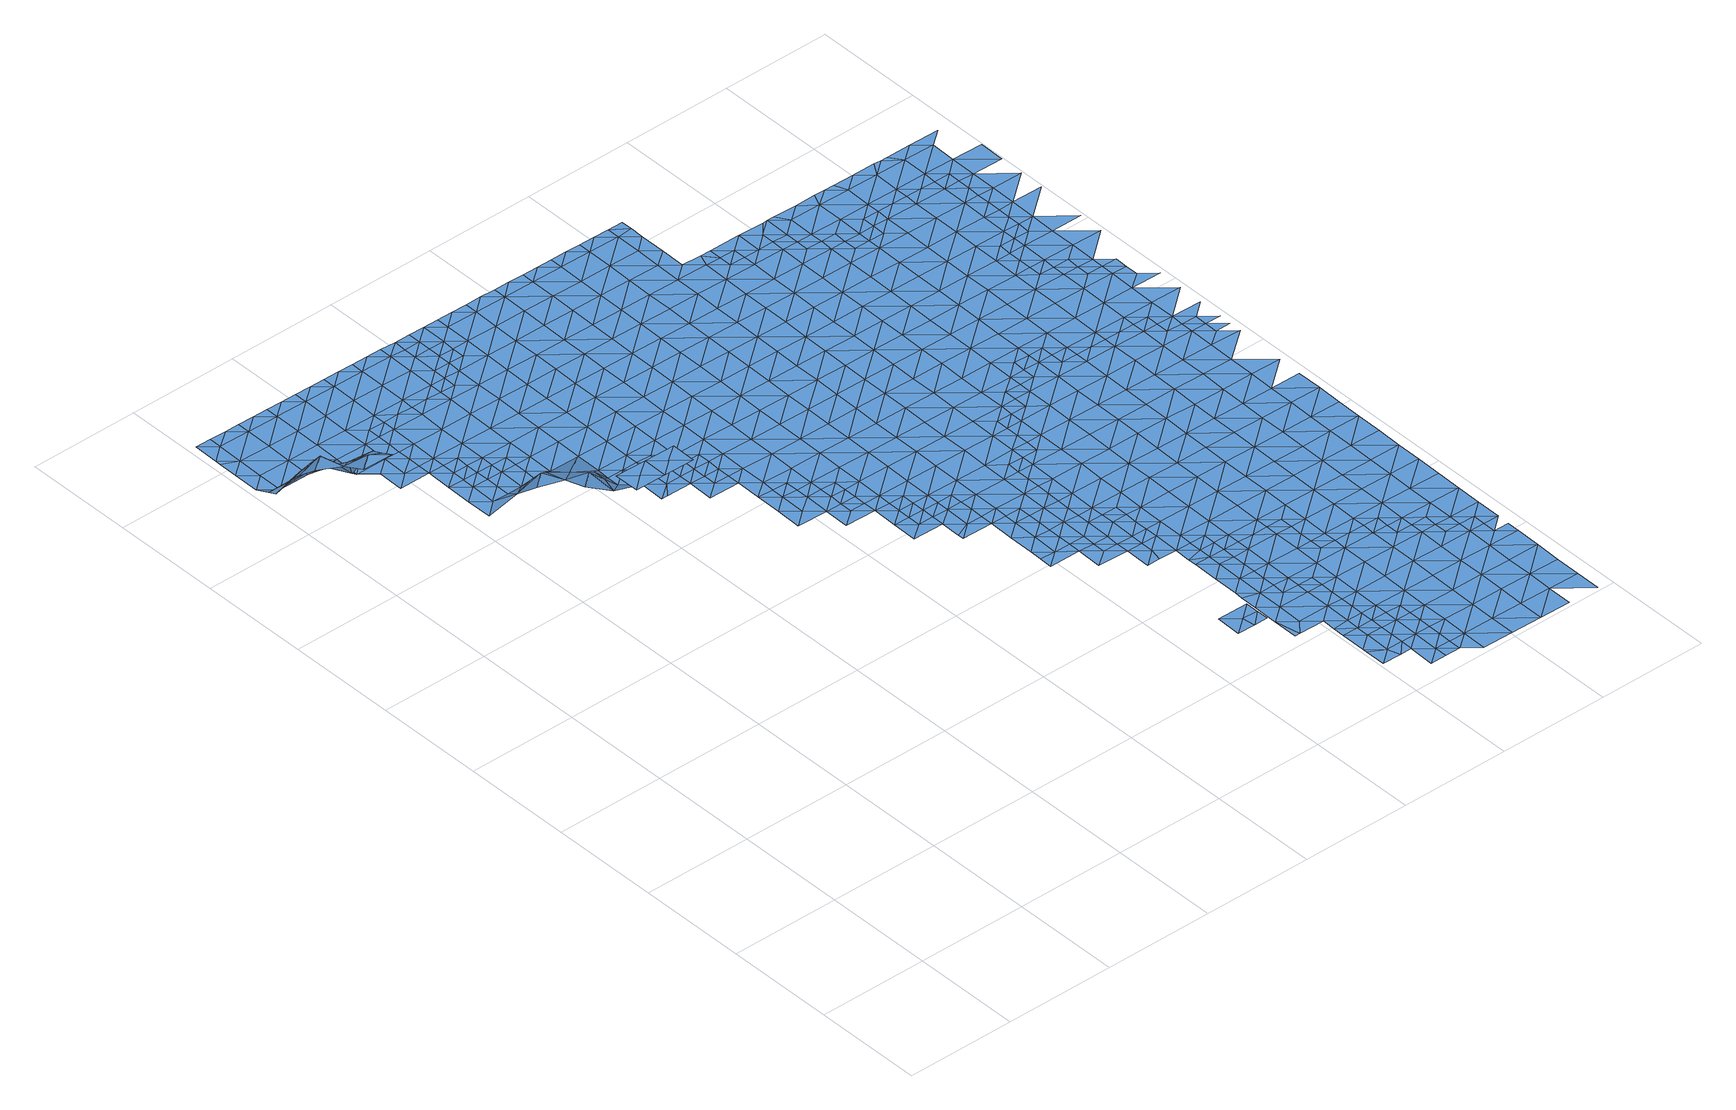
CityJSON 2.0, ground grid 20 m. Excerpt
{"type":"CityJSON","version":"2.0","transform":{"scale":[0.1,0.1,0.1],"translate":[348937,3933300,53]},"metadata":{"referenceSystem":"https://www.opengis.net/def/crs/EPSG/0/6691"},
"CityObjects":{
"waterbody1":{"type":"WaterBody","attributes":{"name":"7","class":"1140","function":"1","WaterBodyRiverFloodingRiskAttribute.description":"4","WaterBodyRiverFloodingRiskAttribute.rankOrg":"2","WaterBodyRiverFloodingRiskAttribute.adminType":"2","WaterBodyRiverFloodingRiskAttribute.scale":"L2"},"geometry":[{"type":"MultiSurface","lod":"1","boundaries":[[[0,1,2]],[[3,4,5]],[[4,3,6]],[[3,7,8]],[[2,9,0]],[[5,7,3]],[[6,10,0]],[[10,1,0]],[[7,5,11]],[[8,6,3]],[[0,4,6]],[[9,4,0]]]}]},
"waterbody2":{"type":"WaterBody","attributes":{"name":"7","class":"1140","function":"1","WaterBodyRiverFloodingRiskAttribute.description":"4","WaterBodyRiverFloodingRiskAttribute.rankOrg":"1","WaterBodyRiverFloodingRiskAttribute.adminType":"2","WaterBodyRiverFloodingRiskAttribute.scale":"L2"},"geometry":[{"type":"MultiSurface","lod":"1","boundaries":[[[12,1,10]],[[13,12,14]],[[10,6,14]],[[15,14,6]],[[15,13,14]],[[10,14,12]]]}]},
"waterbody3":{"type":"WaterBody","attributes":{"name":"7","class":"1140","function":"1","WaterBodyRiverFloodingRiskAttribute.description":"4","WaterBodyRiverFloodingRiskAttribute.rankOrg":"3","WaterBodyRiverFloodingRiskAttribute.adminType":"2","WaterBodyRiverFloodingRiskAttribute.scale":"L2"},"geometry":[{"type":"MultiSurface","lod":"1","boundaries":[[[16,11,17]],[[17,11,5]],[[2,18,19]],[[19,18,20]],[[9,19,4]],[[4,21,17]],[[19,21,4]],[[22,21,19]],[[21,23,17]],[[9,2,19]],[[5,4,17]],[[23,16,17]],[[20,22,19]]]}]},
"waterbody4":{"type":"WaterBody","attributes":{"name":"7","class":"1140","function":"1","WaterBodyRiverFloodingRiskAttribute.description":"4","WaterBodyRiverFloodingRiskAttribute.rankOrg":"2","WaterBodyRiverFloodingRiskAttribute.adminType":"2","WaterBodyRiverFloodingRiskAttribute.scale":"L2"},"geometry":[{"type":"MultiSurface","lod":"1","boundaries":[[[24,25,26]],[[26,25,27]],[[28,24,26]],[[28,26,27]]]}]},
"waterbody5":{"type":"WaterBody","attributes":{"name":"7","class":"1140","function":"1","WaterBodyRiverFloodingRiskAttribute.description":"4","WaterBodyRiverFloodingRiskAttribute.rankOrg":"1","WaterBodyRiverFloodingRiskAttribute.adminType":"2","WaterBodyRiverFloodingRiskAttribute.scale":"L2"},"geometry":[{"type":"MultiSurface","lod":"1","boundaries":[[[29,30,31]],[[32,33,31]],[[31,34,32]],[[30,34,31]],[[35,34,30]],[[35,36,34]],[[36,37,34]],[[29,31,38]],[[38,31,33]],[[37,39,34]],[[39,32,34]]]}]},
"waterbody6":{"type":"WaterBody","attributes":{"name":"7","class":"1140","function":"1","WaterBodyRiverFloodingRiskAttribute.description":"4","WaterBodyRiverFloodingRiskAttribute.rankOrg":"3","WaterBodyRiverFloodingRiskAttribute.adminType":"2","WaterBodyRiverFloodingRiskAttribute.scale":"L2"},"geometry":[{"type":"MultiSurface","lod":"1","boundaries":[[[40,41,42]],[[38,43,44]],[[42,45,40]],[[40,45,46]],[[40,47,41]],[[43,48,44]],[[49,38,44]],[[47,50,51]],[[51,41,47]],[[46,52,40]],[[47,53,50]],[[54,50,53]],[[55,44,48]],[[49,44,55]],[[52,56,40]],[[57,54,58]],[[58,54,53]],[[48,59,60]],[[61,36,62]],[[52,61,62]],[[36,63,62]],[[64,53,47]],[[62,56,52]],[[59,65,60]],[[66,48,60]],[[47,40,64]],[[55,48,66]],[[53,67,58]],[[63,68,62]],[[64,40,56]],[[69,70,71]],[[70,55,66]],[[69,55,70]],[[72,73,60]],[[72,60,65]],[[66,60,73]],[[53,74,67]],[[75,76,68]],[[77,62,68]],[[76,71,70]],[[75,71,76]],[[53,64,74]],[[56,62,77]],[[66,78,70]],[[77,68,76]],[[79,67,74]],[[80,78,66]],[[66,73,80]],[[81,80,73]],[[82,56,77]],[[64,56,83]],[[64,84,74]],[[85,79,74]],[[83,56,82]],[[83,84,64]],[[76,70,86]],[[81,87,80]],[[86,70,78]],[[74,84,85]],[[77,76,88]],[[82,77,88]],[[89,78,80]],[[76,86,88]],[[90,85,84]],[[80,87,91]],[[78,92,86]],[[82,88,93]],[[83,82,94]],[[83,95,84]],[[91,87,96]],[[84,97,90]],[[89,80,91]],[[94,82,93]],[[86,92,88]],[[95,97,84]],[[96,98,91]],[[78,89,92]],[[83,94,95]],[[98,99,91]],[[93,88,100]],[[101,102,103]],[[104,98,101]],[[100,88,92]],[[95,105,97]],[[91,106,89]],[[107,97,105]],[[107,108,109]],[[99,106,91]],[[101,103,104]],[[110,111,112]],[[104,99,98]],[[113,93,100]],[[89,114,92]],[[115,112,111]],[[108,107,105]],[[94,93,116]],[[94,117,95]],[[103,118,104]],[[116,93,113]],[[119,120,121]],[[122,123,124]],[[120,115,111]],[[119,115,120]],[[92,125,100]],[[123,126,124]],[[95,127,105]],[[110,128,111]],[[105,129,108]],[[120,130,121]],[[123,122,131]],[[89,106,114]],[[94,116,117]],[[104,132,99]],[[133,121,130]],[[100,134,113]],[[118,133,130]],[[135,126,123]],[[136,132,104]],[[104,118,136]],[[137,128,138]],[[105,127,129]],[[131,139,123]],[[92,114,125]],[[138,140,137]],[[95,117,127]],[[99,141,106]],[[140,142,137]],[[118,130,136]],[[143,144,111]],[[145,135,123]],[[111,128,143]],[[134,100,125]],[[120,144,130]],[[106,141,114]],[[120,111,144]],[[116,113,146]],[[128,137,143]],[[116,147,117]],[[123,139,145]],[[142,148,137]],[[149,129,150]],[[141,99,132]],[[146,113,134]],[[129,127,150]],[[139,149,150]],[[151,152,153]],[[144,154,130]],[[141,155,114]],[[156,151,153]],[[152,157,153]],[[117,158,127]],[[136,130,154]],[[153,159,156]],[[160,143,137]],[[125,114,155]],[[145,139,161]],[[139,150,161]],[[162,159,148]],[[163,137,148]],[[162,156,159]],[[116,146,147]],[[136,164,132]],[[155,165,125]],[[125,166,134]],[[157,167,153]],[[127,168,150]],[[169,145,161]],[[143,160,144]],[[163,148,159]],[[136,154,170]],[[117,147,158]],[[132,171,141]],[[167,172,153]],[[161,173,169]],[[174,175,176]],[[137,163,160]],[[166,125,165]],[[144,177,154]],[[178,175,167]],[[136,170,164]],[[153,179,159]],[[168,127,158]],[[178,176,175]],[[168,180,150]],[[160,177,144]],[[146,181,147]],[[141,182,155]],[[146,134,181]],[[180,173,161]],[[172,179,153]],[[161,150,180]],[[175,172,167]],[[171,132,164]],[[171,182,141]],[[181,134,166]],[[159,183,163]],[[184,165,155]],[[147,185,158]],[[174,186,175]],[[182,184,155]],[[187,188,189]],[[190,191,192]],[[154,177,193]],[[170,154,194]],[[189,188,195]],[[196,187,189]],[[170,197,164]],[[165,198,166]],[[147,181,185]],[[158,199,168]],[[186,200,175]],[[160,163,183]],[[201,173,180]],[[189,202,196]],[[194,154,193]],[[159,179,183]],[[160,203,177]],[[204,202,186]],[[204,196,202]],[[164,197,171]],[[205,191,206]],[[195,207,189]],[[191,190,206]],[[206,208,205]],[[158,185,209]],[[210,201,180]],[[202,200,186]],[[203,160,183]],[[198,165,184]],[[211,205,208]],[[181,166,198]],[[212,185,181]],[[172,175,213]],[[170,194,197]],[[171,214,182]],[[215,211,208]],[[190,216,206]],[[158,209,199]],[[213,175,200]],[[207,217,189]],[[218,210,180]],[[208,219,215]],[[180,168,218]],[[189,217,202]],[[219,207,220]],[[179,221,183]],[[222,208,206]],[[220,215,219]],[[216,222,206]],[[179,172,221]],[[223,224,225]],[[226,184,182]],[[177,203,227]],[[193,177,228]],[[212,181,198]],[[193,229,194]],[[230,209,185]],[[171,197,214]],[[168,199,218]],[[212,231,185]],[[219,217,207]],[[202,232,200]],[[172,213,221]],[[183,233,203]],[[234,226,182]],[[217,232,202]],[[177,227,228]],[[194,229,197]],[[231,230,185]],[[234,182,214]],[[216,224,235]],[[236,237,208]],[[208,237,219]],[[224,223,235]],[[238,222,216]],[[184,239,198]],[[208,222,236]],[[235,238,216]],[[240,210,218]],[[229,193,228]],[[241,213,200]],[[233,183,221]],[[226,239,184]],[[242,217,219]],[[230,243,209]],[[203,244,227]],[[245,242,219]],[[197,246,214]],[[245,219,237]],[[223,247,235]],[[199,243,218]],[[248,241,200]],[[199,209,243]],[[249,244,203]],[[250,240,218]],[[251,222,238]],[[249,203,233]],[[252,238,235]],[[200,232,248]],[[242,253,217]],[[254,232,217]],[[247,252,235]],[[227,255,228]],[[223,256,247]],[[253,254,217]],[[197,229,257]],[[214,258,234]],[[259,260,261]],[[260,262,263]],[[212,198,264]],[[212,265,231]],[[266,250,218]],[[221,213,241]],[[267,251,238]],[[263,261,260]],[[246,258,214]],[[252,267,238]],[[264,198,239]],[[254,268,232]],[[197,257,246]],[[269,226,234]],[[270,230,231]],[[268,271,232]],[[232,271,248]],[[267,272,251]],[[273,274,275]],[[233,221,276]],[[277,278,279]],[[218,243,266]],[[278,262,260]],[[277,262,278]],[[276,221,241]],[[280,273,275]],[[274,281,275]],[[227,244,255]],[[229,282,257]],[[259,283,260]],[[270,243,230]],[[276,284,233]],[[233,285,249]],[[229,228,282]],[[212,264,265]],[[286,287,288]],[[286,289,287]],[[290,291,292]],[[290,280,291]],[[271,293,248]],[[294,295,296]],[[297,250,266]],[[289,298,287]],[[282,228,255]],[[294,279,295]],[[280,275,291]],[[269,234,258]],[[299,244,249]],[[239,226,269]],[[281,300,275]],[[279,278,295]],[[248,301,241]],[[302,266,243]],[[283,303,260]],[[231,265,270]],[[260,303,278]],[[304,288,305]],[[306,307,283]],[[285,233,284]],[[306,292,307]],[[308,296,295]],[[285,299,249]],[[288,287,305]],[[309,304,305]],[[266,310,297]],[[241,301,276]],[[311,293,271]],[[292,291,307]],[[264,239,312]],[[312,239,269]],[[244,313,255]],[[307,303,283]],[[257,282,314]],[[246,257,315]],[[316,317,300]],[[318,275,300]],[[316,309,317]],[[264,319,265]],[[243,270,302]],[[278,320,295]],[[248,293,301]],[[309,305,317]],[[295,321,308]],[[287,298,322]],[[323,284,276]],[[291,275,318]],[[324,319,264]],[[257,314,315]],[[325,305,287]],[[266,326,310]],[[324,264,312]],[[327,278,303]],[[258,246,328]],[[326,266,302]],[[311,329,293]],[[318,300,317]],[[265,330,270]],[[331,323,276]],[[313,244,299]],[[331,276,301]],[[269,258,328]],[[332,333,291]],[[334,287,322]],[[320,278,327]],[[329,335,293]],[[246,315,328]],[[295,320,321]],[[269,336,312]],[[332,291,318]],[[282,255,337]],[[338,302,270]],[[335,339,293]],[[307,291,333]],[[307,340,303]],[[285,284,323]],[[341,310,326]],[[337,255,313]],[[301,293,339]],[[337,342,282]],[[325,287,334]],[[317,305,325]],[[343,318,317]],[[330,265,319]],[[344,324,312]],[[314,282,342]],[[327,303,345]],[[346,347,301]],[[269,328,336]],[[301,347,331]],[[348,321,320]],[[301,339,346]],[[299,285,349]],[[350,320,327]],[[349,285,323]],[[351,344,312]],[[352,350,327]],[[340,307,333]],[[343,317,325]],[[349,353,299]],[[299,354,313]],[[327,345,352]],[[324,344,319]],[[341,326,355]],[[315,314,356]],[[270,330,338]],[[345,303,340]],[[312,336,351]],[[357,348,320]],[[326,302,358]],[[347,359,331]],[[334,322,360]],[[356,314,342]],[[328,315,356]],[[361,362,318]],[[358,302,338]],[[363,336,328]],[[320,350,357]],[[357,364,348]],[[319,365,330]],[[318,343,361]],[[332,318,362]],[[332,366,333]],[[344,365,319]],[[355,326,358]],[[367,345,340]],[[323,331,359]],[[354,299,353]],[[368,363,328]],[[369,359,347]],[[337,370,342]],[[368,328,356]],[[337,313,370]],[[333,366,340]],[[334,360,371]],[[330,372,338]],[[325,334,373]],[[365,372,330]],[[374,367,340]],[[349,323,375]],[[376,355,358]],[[370,313,354]],[[375,323,359]],[[342,377,356]],[[334,371,373]],[[378,344,351]],[[332,362,366]],[[343,325,379]],[[343,380,361]],[[351,336,381]],[[366,382,340]],[[369,383,359]],[[358,384,376]],[[378,365,344]],[[377,342,370]],[[385,371,360]],[[340,382,374]],[[325,373,379]],[[349,375,386]],[[353,349,387]],[[336,363,381]],[[388,389,359]],[[338,372,390]],[[358,338,391]],[[359,383,388]],[[392,385,360]],[[375,359,389]],[[349,386,387]],[[362,361,380]],[[378,351,381]],[[343,379,380]],[[354,353,393]],[[372,365,394]],[[356,377,395]],[[371,396,373]],[[368,356,397]],[[338,390,391]],[[368,398,363]],[[378,399,365]],[[384,358,391]],[[400,374,382]],[[401,390,372]],[[370,354,393]],[[385,396,371]],[[402,386,375]],[[366,403,382]],[[353,387,393]],[[356,395,397]],[[373,396,379]],[[401,372,394]],[[404,362,380]],[[370,405,377]],[[394,365,399]],[[366,362,406]],[[407,400,382]],[[408,402,375]],[[409,384,391]],[[403,410,382]],[[375,389,408]],[[411,391,390]],[[412,387,386]],[[381,363,398]],[[410,407,382]],[[413,370,393]],[[366,406,403]],[[368,397,398]],[[381,414,378]],[[411,390,401]],[[362,404,406]],[[377,415,395]],[[408,389,416]],[[417,409,391]],[[402,412,386]],[[418,394,399]],[[405,370,413]],[[411,417,391]],[[378,419,399]],[[420,421,379]],[[387,412,393]],[[422,397,395]],[[379,396,420]],[[380,379,421]],[[381,398,414]],[[423,403,406]],[[424,418,399]],[[416,425,408]],[[419,424,399]],[[426,413,393]],[[415,377,405]],[[409,417,427]],[[428,396,385]],[[415,422,395]],[[378,429,419]],[[397,422,398]],[[412,426,393]],[[429,378,414]],[[406,404,430]],[[431,428,385]],[[432,423,406]],[[404,380,433]],[[434,435,408]],[[408,435,402]],[[408,425,434]],[[418,424,436]],[[433,380,421]],[[432,406,430]],[[437,405,413]],[[432,438,423]],[[430,404,433]],[[396,439,420]],[[440,419,429]],[[441,412,402]],[[435,441,402]],[[442,437,413]],[[437,415,405]],[[443,444,398]],[[442,413,426]],[[420,439,421]],[[445,429,414]],[[396,428,446]],[[398,422,443]],[[414,398,444]],[[447,430,433]],[[448,440,429]],[[449,422,415]],[[439,396,446]],[[450,426,412]],[[441,451,412]],[[433,421,452]],[[437,449,415]],[[441,435,453]],[[433,454,447]],[[451,450,412]],[[455,454,433]],[[445,414,444]],[[433,452,455]],[[456,421,439]],[[426,457,442]],[[452,421,456]],[[448,429,445]],[[422,458,443]],[[453,459,441]],[[442,457,437]],[[422,449,460]],[[443,461,444]],[[462,452,456]],[[463,448,445]],[[464,451,441]],[[459,464,441]],[[465,449,437]],[[444,466,445]],[[467,468,469]],[[426,450,457]],[[422,460,458]],[[470,469,468]],[[457,465,437]],[[471,463,445]],[[459,470,468]],[[468,464,459]],[[451,472,450]],[[444,461,466]],[[471,445,466]],[[464,472,451]],[[443,458,461]],[[465,473,449]],[[449,474,460]],[[475,463,471]],[[467,476,468]],[[473,474,449]],[[477,457,450]],[[460,478,458]],[[479,466,461]],[[458,480,461]],[[450,472,481]],[[457,482,465]],[[483,479,461]],[[480,483,461]],[[464,468,484]],[[485,472,464]],[[468,476,484]],[[477,450,481]],[[477,482,457]],[[458,478,480]],[[483,486,479]],[[460,474,478]],[[465,487,473]],[[476,488,484]],[[485,464,484]],[[485,489,472]],[[472,490,481]],[[491,480,478]],[[488,492,484]],[[474,473,487]],[[481,490,477]],[[465,482,487]],[[478,493,491]],[[478,474,494]],[[472,489,490]],[[477,495,482]],[[496,484,492]],[[490,495,477]],[[497,493,478]],[[474,487,494]],[[494,497,478]],[[485,484,498]],[[495,499,482]],[[482,500,487]],[[492,501,496]],[[484,496,498]],[[489,485,502]],[[497,503,493]],[[487,504,494]],[[505,493,503]],[[501,506,496]],[[490,507,495]],[[490,489,502]],[[500,504,487]],[[485,498,502]],[[482,499,500]],[[508,505,509]],[[502,510,490]],[[509,505,503]],[[507,511,495]],[[512,498,496]],[[511,513,495]],[[495,513,499]],[[490,510,507]],[[514,515,506]],[[512,496,506]],[[514,516,515]],[[497,517,503]],[[497,494,517]],[[515,516,518]],[[503,519,509]],[[520,521,499]],[[499,521,500]],[[517,494,504]],[[499,513,520]],[[498,522,502]],[[512,506,515]],[[523,507,510]],[[518,524,515]],[[502,525,510]],[[521,526,500]],[[503,527,519]],[[528,523,510]],[[500,526,504]],[[498,512,529]],[[530,531,532]],[[503,517,527]],[[524,533,515]],[[502,522,525]],[[510,525,528]],[[528,534,523]],[[498,529,522]],[[531,535,524]],[[536,517,504]],[[526,537,504]],[[538,519,527]],[[526,521,539]],[[512,515,540]],[[517,536,527]],[[541,525,522]],[[529,542,522]],[[529,512,540]],[[536,504,537]],[[539,543,526]],[[544,541,522]],[[538,527,545]],[[546,537,526]],[[529,547,542]],[[543,546,526]],[[522,542,544]],[[539,548,543]],[[527,549,545]],[[541,544,550]],[[527,536,549]],[[551,552,537]],[[537,552,536]],[[551,537,546]],[[553,545,549]],[[552,554,536]],[[555,549,536]],[[554,555,536]],[[556,553,549]],[[557,556,549]],[[557,549,555]]]}]},
"waterbody7":{"type":"WaterBody","attributes":{"name":"7","class":"1140","function":"1","WaterBodyRiverFloodingRiskAttribute.description":"4","WaterBodyRiverFloodingRiskAttribute.rankOrg":"3","WaterBodyRiverFloodingRiskAttribute.adminType":"2","WaterBodyRiverFloodingRiskAttribute.scale":"L2"},"geometry":[{"type":"MultiSurface","lod":"1","boundaries":[[[558,559,560]],[[27,560,559]],[[560,27,25]],[[560,25,558]]]}]},
"waterbody8":{"type":"WaterBody","attributes":{"name":"7","class":"1140","function":"1","WaterBodyRiverFloodingRiskAttribute.description":"4","WaterBodyRiverFloodingRiskAttribute.rankOrg":"2","WaterBodyRiverFloodingRiskAttribute.adminType":"2","WaterBodyRiverFloodingRiskAttribute.scale":"L2"},"geometry":[{"type":"MultiSurface","lod":"1","boundaries":[[[46,45,561]],[[39,37,561]],[[45,39,561]],[[46,561,52]],[[61,52,561]],[[37,61,561]],[[61,37,36]]]}]},
"waterbody9":{"type":"WaterBody","attributes":{"name":"7","class":"1140","function":"1","WaterBodyRiverFloodingRiskAttribute.description":"4","WaterBodyRiverFloodingRiskAttribute.rankOrg":"2","WaterBodyRiverFloodingRiskAttribute.adminType":"2","WaterBodyRiverFloodingRiskAttribute.scale":"L2"},"geometry":[{"type":"MultiSurface","lod":"1","boundaries":[[[562,563,564]],[[41,565,42]],[[41,566,565]],[[41,51,566]],[[51,50,566]],[[79,85,567]],[[568,567,85]],[[568,569,567]],[[568,109,569]],[[107,109,568]],[[131,122,570]],[[109,570,122]],[[131,570,139]],[[149,139,570]],[[108,149,570]],[[124,571,122]],[[124,126,571]],[[571,126,572]],[[573,574,575]],[[574,576,575]],[[577,578,576]],[[577,579,578]],[[580,581,582]],[[580,583,581]],[[584,583,580]],[[585,583,584]],[[585,586,583]],[[586,585,564]],[[585,587,564]],[[585,588,587]],[[588,589,587]],[[588,590,589]],[[588,591,590]],[[591,588,592]],[[593,592,588]],[[594,592,593]],[[592,594,595]],[[596,586,579]],[[20,597,589]],[[18,597,20]],[[42,565,45]],[[598,565,566]],[[50,599,566]],[[50,54,599]],[[58,67,600]],[[67,79,567]],[[85,90,568]],[[601,567,569]],[[109,122,569]],[[90,107,568]],[[570,109,108]],[[108,129,149]],[[97,107,90]],[[569,122,571]],[[572,573,571]],[[576,578,575]],[[579,586,578]],[[583,586,602]],[[583,602,603]],[[582,604,580]],[[603,581,583]],[[580,593,584]],[[584,588,585]],[[580,605,593]],[[23,21,591]],[[23,591,606]],[[16,23,606]],[[596,602,586]],[[22,590,21]],[[22,20,590]],[[607,593,605]],[[608,593,607]],[[18,2,597]],[[598,609,565]],[[609,45,565]],[[563,562,600]],[[563,578,564]],[[578,563,575]],[[563,601,575]],[[575,601,571]],[[569,571,601]],[[571,573,575]],[[563,600,601]],[[600,567,601]],[[67,567,600]],[[562,564,587]],[[562,57,600]],[[54,57,599]],[[562,599,57]],[[587,599,562]],[[587,589,599]],[[590,20,589]],[[590,591,21]],[[595,591,592]],[[584,593,588]],[[606,591,595]],[[594,593,608]],[[607,605,610]],[[597,566,599]],[[598,566,597]],[[2,598,597]],[[589,597,599]],[[586,564,578]],[[611,610,605]],[[58,600,57]],[[605,604,611]],[[605,580,604]]]}]},
"waterbody10":{"type":"WaterBody","attributes":{"name":"7","class":"1140","function":"1","WaterBodyRiverFloodingRiskAttribute.description":"4","WaterBodyRiverFloodingRiskAttribute.rankOrg":"2","WaterBodyRiverFloodingRiskAttribute.adminType":"2","WaterBodyRiverFloodingRiskAttribute.scale":"L2"},"geometry":[{"type":"MultiSurface","lod":"1","boundaries":[[[49,69,612]],[[612,613,30]],[[30,613,35]],[[69,49,55]],[[613,68,63]],[[75,68,613]],[[63,35,613]],[[612,71,613]],[[612,30,29]],[[69,71,612]],[[75,613,71]],[[35,63,36]],[[29,38,612]],[[49,612,38]]]}]},
"waterbody11":{"type":"WaterBody","attributes":{"name":"7","class":"1140","function":"1","WaterBodyRiverFloodingRiskAttribute.description":"4","WaterBodyRiverFloodingRiskAttribute.rankOrg":"2","WaterBodyRiverFloodingRiskAttribute.adminType":"2","WaterBodyRiverFloodingRiskAttribute.scale":"L2"},"geometry":[{"type":"MultiSurface","lod":"1","boundaries":[[[81,72,614]],[[81,614,87]],[[615,87,614]],[[87,615,616]],[[72,65,614]],[[101,98,96]],[[101,96,616]],[[73,72,81]],[[96,87,616]],[[101,616,102]],[[617,616,615]],[[616,617,102]],[[615,614,65]]]}]},
"waterbody12":{"type":"WaterBody","attributes":{"name":"7","class":"1140","function":"1","WaterBodyRiverFloodingRiskAttribute.description":"4","WaterBodyRiverFloodingRiskAttribute.rankOrg":"1","WaterBodyRiverFloodingRiskAttribute.adminType":"2","WaterBodyRiverFloodingRiskAttribute.scale":"L2"},"geometry":[{"type":"MultiSurface","lod":"1","boundaries":[[[102,618,619]],[[617,618,102]],[[615,620,618]],[[621,618,620]],[[622,618,621]],[[619,618,622]],[[617,615,618]]]}]},
"waterbody13":{"type":"WaterBody","attributes":{"name":"7","class":"1140","function":"1","WaterBodyRiverFloodingRiskAttribute.description":"4","WaterBodyRiverFloodingRiskAttribute.rankOrg":"1","WaterBodyRiverFloodingRiskAttribute.adminType":"2","WaterBodyRiverFloodingRiskAttribute.scale":"L2"},"geometry":[{"type":"MultiSurface","lod":"1","boundaries":[[[115,623,624]],[[622,624,623]],[[625,622,623]],[[115,119,623]],[[119,121,623]],[[623,121,625]]]}]},
"waterbody14":{"type":"WaterBody","attributes":{"name":"7","class":"1140","function":"1","WaterBodyRiverFloodingRiskAttribute.description":"4","WaterBodyRiverFloodingRiskAttribute.rankOrg":"2","WaterBodyRiverFloodingRiskAttribute.adminType":"2","WaterBodyRiverFloodingRiskAttribute.scale":"L2"},"geometry":[{"type":"MultiSurface","lod":"1","boundaries":[[[121,133,625]],[[625,133,626]],[[622,625,626]],[[103,626,118]],[[103,619,626]],[[133,118,626]],[[619,103,102]],[[626,619,622]]]}]},
"waterbody15":{"type":"WaterBody","attributes":{"name":"7","class":"1140","function":"1","WaterBodyRiverFloodingRiskAttribute.description":"4","WaterBodyRiverFloodingRiskAttribute.rankOrg":"2","WaterBodyRiverFloodingRiskAttribute.adminType":"2","WaterBodyRiverFloodingRiskAttribute.scale":"L2"},"geometry":[{"type":"MultiSurface","lod":"1","boundaries":[[[627,140,138]],[[148,142,628]],[[629,630,628]],[[140,627,631]],[[631,632,633]],[[148,628,162]],[[156,162,630]],[[629,631,633]],[[629,140,631]],[[628,140,629]],[[630,162,628]],[[128,110,627]],[[631,627,632]],[[110,112,627]],[[627,112,632]],[[142,140,628]],[[138,128,627]]]}]},
"waterbody16":{"type":"WaterBody","attributes":{"name":"7","class":"1140","function":"1","WaterBodyRiverFloodingRiskAttribute.description":"4","WaterBodyRiverFloodingRiskAttribute.rankOrg":"1","WaterBodyRiverFloodingRiskAttribute.adminType":"2","WaterBodyRiverFloodingRiskAttribute.scale":"L2"},"geometry":[{"type":"MultiSurface","lod":"1","boundaries":[[[630,629,634]],[[634,629,635]],[[635,152,634]],[[156,630,151]],[[152,151,634]],[[151,630,634]]]}]},
"waterbody17":{"type":"WaterBody","attributes":{"name":"7","class":"1140","function":"1","WaterBodyRiverFloodingRiskAttribute.description":"4","WaterBodyRiverFloodingRiskAttribute.rankOrg":"2","WaterBodyRiverFloodingRiskAttribute.adminType":"2","WaterBodyRiverFloodingRiskAttribute.scale":"L2"},"geometry":[{"type":"MultiSurface","lod":"1","boundaries":[[[636,637,638]],[[639,636,640]],[[640,636,641]],[[637,636,639]],[[638,637,642]],[[638,641,636]]]}]},
"waterbody18":{"type":"WaterBody","attributes":{"name":"7","class":"1140","function":"1","WaterBodyRiverFloodingRiskAttribute.description":"4","WaterBodyRiverFloodingRiskAttribute.rankOrg":"1","WaterBodyRiverFloodingRiskAttribute.adminType":"2","WaterBodyRiverFloodingRiskAttribute.scale":"L2"},"geometry":[{"type":"MultiSurface","lod":"1","boundaries":[[[643,644,645]],[[643,645,646]],[[176,647,645]],[[644,648,645]],[[648,176,645]],[[647,646,645]]]}]},
"waterbody19":{"type":"WaterBody","attributes":{"name":"7","class":"1140","function":"1","WaterBodyRiverFloodingRiskAttribute.description":"4","WaterBodyRiverFloodingRiskAttribute.rankOrg":"2","WaterBodyRiverFloodingRiskAttribute.adminType":"2","WaterBodyRiverFloodingRiskAttribute.scale":"L2"},"geometry":[{"type":"MultiSurface","lod":"1","boundaries":[[[157,152,649]],[[178,167,649]],[[178,647,176]],[[178,649,647]],[[649,646,647]],[[152,646,649]],[[649,167,157]]]}]},
"waterbody20":{"type":"WaterBody","attributes":{"name":"7","class":"1140","function":"1","WaterBodyRiverFloodingRiskAttribute.description":"4","WaterBodyRiverFloodingRiskAttribute.rankOrg":"2","WaterBodyRiverFloodingRiskAttribute.adminType":"2","WaterBodyRiverFloodingRiskAttribute.scale":"L2"},"geometry":[{"type":"MultiSurface","lod":"1","boundaries":[[[650,651,652]],[[651,188,652]],[[187,196,652]],[[653,186,174]],[[648,174,176]],[[174,648,653]],[[653,648,644]],[[196,204,653]],[[653,652,196]],[[652,653,644]],[[650,652,644]],[[204,186,653]],[[187,652,188]]]}]},
"waterbody21":{"type":"WaterBody","attributes":{"name":"7","class":"1140","function":"1","WaterBodyRiverFloodingRiskAttribute.description":"4","WaterBodyRiverFloodingRiskAttribute.rankOrg":"2","WaterBodyRiverFloodingRiskAttribute.adminType":"2","WaterBodyRiverFloodingRiskAttribute.scale":"L2"},"geometry":[{"type":"MultiSurface","lod":"1","boundaries":[[[654,207,195]],[[215,220,654]],[[654,655,215]],[[211,215,655]],[[656,655,654]],[[191,205,657]],[[655,657,205]],[[657,655,658]],[[658,655,656]],[[659,192,657]],[[659,657,660]],[[188,656,654]],[[195,188,654]],[[205,211,655]],[[191,657,192]],[[660,657,658]],[[220,207,654]]]}]},
"waterbody22":{"type":"WaterBody","attributes":{"name":"7","class":"1140","function":"1","WaterBodyRiverFloodingRiskAttribute.description":"4","WaterBodyRiverFloodingRiskAttribute.rankOrg":"2","WaterBodyRiverFloodingRiskAttribute.adminType":"2","WaterBodyRiverFloodingRiskAttribute.scale":"L2"},"geometry":[{"type":"MultiSurface","lod":"1","boundaries":[[[661,192,662]],[[224,216,190]],[[224,190,661]],[[662,225,661]],[[224,661,225]],[[190,192,661]]]}]},
"waterbody23":{"type":"WaterBody","attributes":{"name":"7","class":"1140","function":"1","WaterBodyRiverFloodingRiskAttribute.description":"4","WaterBodyRiverFloodingRiskAttribute.rankOrg":"2","WaterBodyRiverFloodingRiskAttribute.adminType":"2","WaterBodyRiverFloodingRiskAttribute.scale":"L2"},"geometry":[{"type":"MultiSurface","lod":"1","boundaries":[[[663,664,225]],[[663,665,664]],[[223,225,664]],[[665,666,664]],[[256,664,666]],[[223,664,256]],[[236,667,237]],[[236,222,667]],[[222,251,667]],[[666,668,256]],[[669,242,245]],[[669,237,667]],[[245,237,669]],[[666,670,668]],[[251,272,667]],[[671,252,247]],[[669,672,242]],[[672,254,253]],[[247,256,671]],[[253,242,672]],[[256,668,671]],[[670,673,668]],[[272,674,667]],[[671,675,252]],[[675,272,267]],[[672,676,254]],[[667,677,669]],[[267,252,675]],[[268,254,676]],[[268,311,271]],[[296,678,679]],[[673,680,668]],[[674,677,667]],[[675,674,272]],[[679,678,673]],[[668,681,671]],[[311,268,676]],[[669,682,672]],[[296,308,678]],[[678,680,673]],[[671,681,675]],[[672,682,676]],[[676,329,311]],[[308,321,678]],[[668,680,681]],[[669,677,682]],[[681,683,675]],[[675,684,674]],[[682,685,676]],[[321,686,678]],[[678,686,680]],[[676,685,329]],[[687,682,677]],[[675,683,684]],[[680,688,681]],[[677,674,687]],[[335,329,689]],[[321,348,686]],[[690,688,680]],[[329,685,689]],[[339,335,689]],[[691,685,682]],[[690,680,686]],[[674,684,687]],[[681,692,683]],[[346,339,693]],[[348,364,686]],[[346,369,347]],[[339,689,693]],[[352,345,367]],[[694,350,352]],[[683,692,684]],[[691,682,687]],[[369,346,693]],[[685,695,689]],[[352,367,694]],[[364,696,686]],[[681,688,692]],[[357,697,364]],[[698,685,691]],[[357,350,697]],[[350,694,697]],[[367,374,694]],[[699,688,690]],[[687,684,700]],[[697,696,364]],[[369,693,383]],[[690,686,699]],[[685,698,695]],[[684,692,700]],[[693,689,701]],[[699,686,696]],[[702,697,694]],[[701,689,695]],[[693,701,383]],[[703,694,374]],[[704,687,700]],[[699,705,688]],[[688,706,692]],[[691,687,707]],[[691,708,698]],[[703,702,694]],[[705,706,688]],[[707,687,704]],[[692,706,700]],[[697,709,696]],[[698,708,695]],[[374,400,703]],[[388,383,710]],[[383,701,710]],[[389,388,710]],[[691,707,708]],[[706,711,700]],[[695,712,701]],[[416,389,710]],[[400,407,703]],[[699,696,709]],[[697,702,709]],[[704,700,713]],[[695,708,714]],[[407,715,703]],[[705,699,716]],[[703,715,702]],[[713,717,704]],[[423,718,403]],[[718,407,410]],[[716,699,709]],[[700,711,713]],[[410,403,718]],[[416,710,425]],[[716,719,705]],[[695,714,712]],[[705,720,706]],[[707,704,717]],[[710,701,721]],[[722,709,702]],[[718,715,407]],[[708,707,717]],[[706,720,711]],[[710,721,425]],[[715,722,702]],[[701,712,721]],[[423,438,718]],[[714,708,723]],[[705,719,720]],[[711,724,713]],[[708,717,723]],[[714,725,712]],[[438,726,718]],[[434,425,727]],[[434,453,435]],[[718,726,715]],[[432,430,447]],[[728,438,432]],[[425,721,727]],[[709,722,729]],[[716,709,730]],[[712,725,721]],[[711,720,724]],[[713,731,717]],[[714,723,732]],[[453,434,727]],[[432,447,728]],[[469,727,721]],[[719,716,730]],[[733,720,719]],[[728,726,438]],[[709,729,730]],[[726,734,715]],[[735,713,724]],[[715,736,722]],[[714,732,725]],[[737,469,721]],[[447,454,728]],[[736,729,722]],[[469,470,727]],[[733,719,730]],[[470,459,727]],[[713,735,731]],[[453,727,459]],[[720,738,724]],[[723,717,739]],[[721,725,737]],[[454,740,728]],[[741,730,729]],[[742,738,720]],[[715,734,736]],[[739,717,731]],[[732,723,739]],[[455,743,454]],[[728,744,726]],[[455,452,743]],[[745,725,732]],[[720,733,742]],[[739,746,732]],[[744,734,726]],[[467,469,737]],[[743,740,454]],[[735,724,738]],[[746,745,732]],[[729,736,741]],[[735,747,731]],[[744,728,740]],[[725,748,737]],[[749,750,730]],[[751,747,735]],[[733,750,742]],[[744,752,734]],[[751,735,738]],[[734,753,736]],[[731,747,739]],[[730,741,749]],[[467,737,476]],[[733,730,750]],[[737,748,476]],[[736,754,741]],[[739,755,746]],[[750,756,742]],[[725,745,748]],[[742,757,738]],[[753,734,752]],[[756,757,742]],[[757,751,738]],[[739,747,755]],[[746,758,745]],[[488,476,748]],[[749,741,754]],[[736,753,754]],[[759,758,746]],[[758,748,745]],[[760,747,751]],[[749,761,750]],[[746,755,759]],[[492,488,748]],[[761,756,750]],[[762,760,751]],[[762,751,757]],[[747,760,755]],[[749,754,763]],[[749,763,761]],[[764,757,756]],[[748,765,492]],[[765,748,758]],[[760,766,755]],[[759,755,766]],[[767,756,761]],[[757,764,762]],[[759,768,758]],[[501,492,765]],[[756,767,764]],[[769,760,762]],[[765,758,516]],[[764,770,762]],[[759,766,771]],[[765,506,501]],[[514,506,765]],[[768,759,771]],[[514,765,516]],[[760,769,766]],[[516,758,768]],[[766,772,771]],[[518,516,768]],[[532,768,771]],[[772,532,771]],[[531,518,768]],[[768,532,531]],[[531,524,518]]]}]},
"waterbody24":{"type":"WaterBody","attributes":{"name":"7","class":"1140","function":"1","WaterBodyRiverFloodingRiskAttribute.description":"4","WaterBodyRiverFloodingRiskAttribute.rankOrg":"1","WaterBodyRiverFloodingRiskAttribute.adminType":"2","WaterBodyRiverFloodingRiskAttribute.scale":"L2"},"geometry":[{"type":"MultiSurface","lod":"1","boundaries":[[[773,774,775]],[[776,774,773]],[[777,774,776]],[[778,774,779]],[[774,778,780]],[[779,774,777]],[[781,778,779]],[[782,775,780]],[[775,782,783]],[[780,775,774]],[[782,274,783]],[[783,784,775]],[[773,775,784]]]}]},
"waterbody25":{"type":"WaterBody","attributes":{"name":"7","class":"1140","function":"1","WaterBodyRiverFloodingRiskAttribute.description":"4","WaterBodyRiverFloodingRiskAttribute.rankOrg":"2","WaterBodyRiverFloodingRiskAttribute.adminType":"2","WaterBodyRiverFloodingRiskAttribute.scale":"L2"},"geometry":[{"type":"MultiSurface","lod":"1","boundaries":[[[785,786,787]],[[784,783,788]],[[783,789,788]],[[783,273,789]],[[306,259,790]],[[273,280,789]],[[788,789,791]],[[262,787,786]],[[792,279,294]],[[787,279,792]],[[274,273,783]],[[277,279,787]],[[263,262,786]],[[785,793,786]],[[793,794,786]],[[795,796,794]],[[797,795,798]],[[797,799,795]],[[797,791,799]],[[800,791,789]],[[800,789,280]],[[800,280,290]],[[277,787,262]],[[261,263,786]],[[794,796,786]],[[795,799,796]],[[800,799,791]],[[290,292,800]],[[306,283,259]],[[259,261,790]],[[786,796,261]],[[261,796,790]],[[796,799,800]],[[796,800,790]],[[800,292,790]],[[790,292,306]],[[294,296,801]],[[294,801,792]],[[801,802,792]],[[803,792,802]],[[803,787,792]],[[787,803,785]]]}]},
"waterbody26":{"type":"WaterBody","attributes":{"name":"7","class":"1140","function":"1","WaterBodyRiverFloodingRiskAttribute.description":"4","WaterBodyRiverFloodingRiskAttribute.rankOrg":"2","WaterBodyRiverFloodingRiskAttribute.adminType":"2","WaterBodyRiverFloodingRiskAttribute.scale":"L2"},"geometry":[{"type":"MultiSurface","lod":"1","boundaries":[[[780,778,804]],[[281,274,805]],[[782,805,274]],[[316,300,805]],[[780,804,805]],[[806,289,286]],[[286,288,806]],[[806,288,804]],[[804,781,806]],[[778,781,804]],[[781,807,806]],[[808,806,807]],[[808,289,806]],[[805,309,316]],[[804,288,304]],[[780,805,782]],[[304,309,804]],[[805,804,309]],[[300,281,805]]]}]},
"waterbody27":{"type":"WaterBody","attributes":{"name":"7","class":"1140","function":"1","WaterBodyRiverFloodingRiskAttribute.description":"4","WaterBodyRiverFloodingRiskAttribute.rankOrg":"3","WaterBodyRiverFloodingRiskAttribute.adminType":"2","WaterBodyRiverFloodingRiskAttribute.scale":"L2"},"geometry":[{"type":"MultiSurface","lod":"1","boundaries":[[[679,673,809]],[[809,673,670]],[[679,801,296]],[[670,666,809]],[[666,810,809]],[[810,801,809]],[[801,679,809]],[[810,802,801]]]}]},
"waterbody28":{"type":"WaterBody","attributes":{"name":"7","class":"1140","function":"1","WaterBodyRiverFloodingRiskAttribute.description":"4","WaterBodyRiverFloodingRiskAttribute.rankOrg":"2","WaterBodyRiverFloodingRiskAttribute.adminType":"2","WaterBodyRiverFloodingRiskAttribute.scale":"L2"},"geometry":[{"type":"MultiSurface","lod":"1","boundaries":[[[811,424,419]],[[440,811,419]],[[424,811,436]],[[440,448,811]],[[436,811,812]],[[812,811,448]],[[812,448,813]],[[813,448,463]],[[463,475,813]],[[812,813,814]],[[475,815,813]],[[466,479,471]],[[816,475,471]],[[814,813,815]],[[471,479,816]],[[816,817,475]],[[815,475,817]],[[479,486,816]],[[815,817,818]],[[480,491,483]],[[486,819,816]],[[483,820,486]],[[816,821,817]],[[818,817,822]],[[819,821,816]],[[483,491,820]],[[820,819,486]],[[821,822,817]],[[491,505,820]],[[493,505,491]],[[505,508,820]],[[819,820,508]],[[822,821,823]],[[819,824,821]],[[825,823,821]],[[819,508,824]],[[509,824,508]],[[825,821,826]],[[821,824,826]],[[509,519,824]],[[511,827,513]],[[825,826,828]],[[511,507,827]],[[507,523,827]],[[519,829,824]],[[520,513,830]],[[824,831,826]],[[513,827,830]],[[523,534,827]],[[521,520,539]],[[829,831,824]],[[828,826,832]],[[539,520,830]],[[525,541,528]],[[534,833,827]],[[519,538,829]],[[528,834,534]],[[832,826,831]],[[830,827,833]],[[528,541,834]],[[539,830,548]],[[538,545,829]],[[834,833,534]],[[541,550,834]],[[835,832,831]],[[548,830,836]],[[830,833,836]],[[837,835,831]],[[829,545,838]],[[839,546,543]],[[839,548,836]],[[543,548,839]],[[831,829,840]],[[545,553,838]],[[833,841,836]],[[831,840,837]],[[833,834,841]],[[829,838,840]],[[551,842,552]],[[842,546,839]],[[551,546,842]],[[553,556,838]],[[842,843,552]],[[844,837,840]],[[843,555,554]],[[554,552,843]],[[839,836,845]],[[846,842,839]],[[556,847,838]],[[848,556,557]],[[848,555,843]],[[557,555,848]],[[844,840,849]],[[848,847,556]],[[840,838,850]],[[850,838,847]],[[840,850,849]],[[843,851,848]],[[843,842,851]],[[847,848,852]],[[853,849,850]],[[852,854,847]]]}]}
},
"vertices":[
[94,1416,84],[122,1392,104],[122,1438,34],[37,1416,125],[66,1439,75],[37,1440,95],[65,1393,104],[9,1431,93],[8,1394,125],[94,1439,64],[93,1392,104],[9,1440,86],
[121,1370,114],[121,1346,125],[93,1369,125],[64,1347,125],
[10,1486,25],[38,1463,66],[123,1461,25],[95,1462,45],[123,1484,25],[67,1485,35],[95,1485,25],[38,1486,35],
[285,973,190],[341,972,190],[313,996,190],[342,1018,190],[285,1019,190],
[290,1273,4],[290,1297,4],[261,1274,4],[233,1298,4],[233,1251,4],[262,1320,4],[291,1320,4],[291,1343,4],[263,1343,4],[289,1250,18],[234,1344,4],
[264,1413,4],[236,1436,4],[235,1413,4],[289,1204,57],[317,1227,57],[235,1390,4],[263,1390,4],[265,1459,4],[345,1203,43],[318,1250,31],[237,1482,4],[236,1459,4],[292,1389,4],[265,1505,5],[237,1506,5],[346,1249,31],[320,1412,4],[237,1529,5],[266,1528,5],[344,1157,57],[373,1180,57],[291,1366,4],[320,1365,4],[319,1342,4],[321,1458,4],[401,1156,21],[374,1226,29],[294,1528,5],[348,1342,4],[346,1273,4],[375,1272,4],[347,1296,4],[402,1179,30],[402,1202,30],[322,1504,5],[347,1319,4],[376,1318,4],[376,1364,4],[431,1271,4],[322,1527,5],[431,1225,4],[430,1202,4],[377,1411,4],[378,1457,4],[379,1503,5],[351,1527,5],[432,1317,4],[459,1201,4],[433,1364,4],[488,1270,4],[379,1526,5],[487,1224,4],[489,1316,4],[434,1410,4],[435,1456,4],[435,1502,4],[487,1201,4],[407,1526,4],[515,1200,4],[544,1223,4],[490,1363,4],[515,1177,4],[514,1154,4],[543,1154,4],[543,1177,4],[436,1548,4],[545,1269,4],[408,1549,4],[437,1572,4],[408,1572,4],[597,1014,4],[598,1037,4],[569,1015,4],[490,1409,4],[546,1315,4],[570,1061,4],[491,1455,4],[492,1501,4],[571,1153,4],[570,1084,4],[598,1083,4],[570,1107,4],[409,1618,4],[438,1641,4],[409,1641,4],[546,1362,4],[410,1664,4],[493,1547,4],[625,1014,3],[465,1571,4],[599,1130,4],[437,1618,4],[601,1222,4],[571,1130,4],[547,1408,4],[438,1664,4],[600,1176,4],[653,990,3],[625,990,3],[466,1617,4],[625,967,3],[601,1268,4],[653,967,3],[654,1036,3],[655,1082,3],[466,1663,4],[548,1454,4],[549,1500,4],[681,966,3],[465,1594,4],[494,1594,4],[680,897,3],[680,874,3],[709,897,3],[656,1129,3],[602,1314,4],[681,920,3],[708,873,3],[549,1546,4],[709,943,3],[711,1035,3],[494,1640,4],[681,943,3],[710,989,3],[657,1221,3],[603,1361,4],[604,1407,4],[736,873,3],[550,1593,4],[495,1663,4],[657,1175,3],[658,1267,4],[765,896,3],[523,1663,4],[764,826,3],[764,849,3],[736,827,3],[712,1081,3],[736,850,3],[766,942,3],[551,1639,4],[605,1453,4],[659,1313,4],[767,988,3],[660,1360,4],[605,1499,4],[792,826,3],[791,756,3],[791,733,3],[820,756,3],[873,593,3],[846,617,3],[845,594,3],[712,1128,3],[713,1174,3],[819,733,3],[792,780,3],[714,1220,3],[660,1406,4],[607,1592,4],[821,848,3],[551,1662,4],[820,802,3],[768,1034,3],[792,803,3],[846,640,3],[874,616,3],[847,732,3],[875,663,3],[606,1546,4],[580,1662,4],[846,663,3],[661,1452,4],[822,895,3],[715,1266,4],[847,686,3],[902,593,2],[876,755,3],[608,1638,4],[875,709,3],[847,709,3],[823,941,3],[903,639,2],[929,546,2],[901,570,2],[901,547,2],[716,1359,4],[768,1080,3],[769,1127,3],[770,1173,3],[663,1545,4],[662,1498,4],[877,801,3],[823,987,3],[716,1313,4],[930,569,2],[903,662,2],[903,685,2],[931,615,2],[717,1405,4],[608,1661,4],[879,894,3],[904,731,3],[664,1591,4],[825,1080,3],[904,708,2],[771,1265,4],[958,569,2],[878,847,3],[824,1033,3],[636,1661,4],[931,639,2],[958,592,2],[905,755,3],[905,778,3],[826,1126,3],[958,546,2],[771,1219,3],[772,1312,4],[1039,313,2],[1039,336,2],[1010,314,2],[1011,360,2],[1011,337,2],[718,1451,4],[719,1497,4],[664,1637,4],[959,615,2],[905,801,3],[773,1358,4],[719,1544,4],[906,824,3],[959,638,2],[1065,197,2],[1065,174,2],[1093,197,2],[879,940,3],[1012,383,2],[1040,382,2],[1012,406,2],[1066,220,2],[1093,174,2],[827,1172,3],[1067,313,2],[880,986,3],[881,1032,3],[1119,57,2],[1148,57,2],[1120,81,2],[1119,34,2],[1066,243,2],[1094,243,2],[1066,266,2],[934,847,3],[1012,429,2],[1041,429,2],[1013,452,2],[665,1660,4],[1147,11,2],[882,1079,3],[1121,173,2],[935,893,3],[720,1590,4],[1096,335,2],[1120,104,2],[1149,103,2],[1067,290,2],[1095,289,2],[1041,452,2],[1121,127,2],[693,1660,4],[934,823,3],[774,1404,4],[882,1125,3],[827,1218,3],[828,1264,4],[1121,150,2],[1149,149,2],[1150,196,2],[775,1496,4],[1097,428,2],[1069,451,2],[1204,10,2],[937,985,3],[775,1450,4],[1205,102,2],[721,1636,4],[1097,381,2],[829,1311,4],[962,823,3],[776,1543,4],[936,939,3],[1151,242,2],[1152,288,2],[1204,56,2],[963,846,3],[830,1357,4],[883,1171,3],[777,1589,4],[963,869,3],[1152,334,2],[721,1659,4],[884,1217,3],[1206,148,2],[831,1449,4],[1125,358,2],[964,892,3],[964,915,3],[1098,451,2],[938,1031,3],[1125,404,2],[830,1403,4],[1125,381,2],[938,1078,3],[939,1124,3],[750,1659,4],[885,1263,3],[1126,427,2],[778,1635,4],[993,938,3],[1260,9,2],[1207,195,2],[1208,241,2],[886,1356,3],[1126,450,2],[832,1495,4],[1208,287,2],[1153,357,2],[886,1310,3],[992,915,3],[940,1170,3],[1261,55,2],[833,1542,4],[1262,101,2],[1181,357,2],[993,984,3],[778,1658,4],[941,1216,3],[888,1448,3],[1263,148,2],[1263,194,2],[887,1402,3],[1209,333,2],[1021,914,3],[806,1658,4],[1318,54,2],[994,1030,3],[995,1077,3],[1021,938,3],[1021,961,3],[834,1588,4],[834,1634,4],[1317,8,2],[996,1123,3],[861,1518,4],[941,1262,3],[1319,100,2],[942,1309,3],[943,1355,3],[889,1495,3],[1210,356,2],[862,1564,4],[1051,1029,3],[1237,310,2],[1264,240,2],[997,1215,3],[1265,286,2],[1238,356,2],[1050,983,3],[835,1657,4],[1237,333,2],[862,1611,4],[1052,1076,3],[997,1169,3],[944,1401,3],[998,1262,3],[1050,960,3],[863,1637,4],[898,1517,3],[917,1471,3],[1319,147,2],[1320,193,2],[999,1308,3],[1265,309,2],[917,1494,3],[1078,960,3],[1052,1122,3],[863,1657,4],[1374,53,2],[945,1447,3],[1293,263,2],[1374,7,2],[1293,286,2],[1321,239,2],[1078,983,3],[1079,1006,3],[917,1517,3],[1054,1214,3],[1294,309,2],[1376,146,2],[945,1470,3],[1108,1029,3],[1053,1168,3],[1000,1354,3],[1000,1400,3],[1001,1446,3],[1375,99,2],[1321,262,2],[973,1470,3],[1055,1261,3],[1109,1121,3],[1108,1075,3],[1349,215,2],[1107,1005,3],[1350,262,2],[1349,239,2],[1377,192,2],[1110,1167,3],[1056,1353,3],[1135,1005,3],[1056,1307,3],[1057,1399,3],[1377,215,2],[1002,1470,3],[1164,1028,3],[1111,1213,3],[1029,1423,3],[1163,958,3],[1163,981,3],[1135,959,3],[1135,982,3],[1030,1446,3],[1165,1074,3],[1111,1260,3],[1112,1306,3],[1030,1469,3],[1191,958,3],[1167,1166,3],[1113,1352,3],[1058,1422,3],[1085,1376,3],[1166,1120,3],[1167,1212,3],[1085,1399,3],[1220,980,3],[1221,1027,3],[1086,1422,3],[1168,1259,3],[1220,957,3],[1222,1073,3],[1222,1119,3],[1113,1375,3],[1248,957,3],[1142,1375,3],[1169,1305,3],[1223,1165,3],[1277,979,3],[1170,1351,3],[1278,1026,3],[1224,1211,3],[1225,1258,3],[1276,956,3],[1278,1072,3],[1170,1397,3],[1226,1304,3],[1142,1398,3],[1305,956,3],[1251,1142,3],[1143,1421,3],[1171,1420,3],[1279,1118,3],[1252,1165,3],[1333,978,3],[1252,1188,3],[1304,933,3],[1333,932,3],[1304,910,3],[1226,1350,3],[1332,909,3],[1199,1420,3],[1252,1211,3],[1253,1234,3],[1335,1071,3],[1279,1141,3],[1361,909,2],[1307,1095,3],[1281,1257,3],[1227,1396,3],[1307,1118,3],[1334,1025,3],[1388,862,2],[1360,886,2],[1360,862,2],[1389,931,2],[1308,1141,3],[1389,885,2],[1283,1349,3],[1282,1303,3],[1228,1419,3],[1281,1234,3],[1390,978,2],[1335,1094,3],[1363,1047,3],[1310,1256,3],[1363,1070,3],[1256,1419,3],[1310,1279,3],[1391,1024,3],[1309,1233,3],[1284,1395,3],[1364,1094,3],[1311,1302,3],[1311,1326,3],[1284,1418,3],[1311,1349,3],[1312,1372,3],[1313,1418,3],[1312,1395,3],
[398,971,190],[399,1017,190],[370,995,190],
[263,1366,4],
[209,1552,5],[267,1598,5],[210,1598,5],[207,1414,4],[208,1460,4],[323,1550,5],[379,1549,5],[380,1596,5],[437,1595,4],[381,1642,5],[381,1665,5],[353,1665,5],[325,1666,5],[324,1643,5],[296,1666,5],[268,1667,5],[268,1644,5],[240,1667,5],[98,1647,5],[126,1669,5],[98,1670,5],[154,1646,5],[97,1600,5],[154,1599,5],[211,1645,5],[153,1553,5],[96,1554,5],[152,1507,5],[95,1508,5],[39,1509,5],[39,1555,5],[40,1601,5],[11,1579,5],[11,1532,5],[211,1668,5],[151,1461,4],[179,1437,4],[209,1506,5],[266,1551,5],[324,1597,5],[183,1668,5],[155,1669,5],[70,1670,5],[41,1648,5],[10,1503,18],[12,1625,5],[12,1615,5],[178,1391,4],[13,1671,5],[41,1671,5],
[318,1273,4],[319,1319,4],
[430,1179,4],[458,1155,4],[487,1178,4],[486,1155,4],
[486,1131,4],[514,1131,4],[457,1109,4],[468,1109,4],[514,1108,4],
[542,1084,4],[513,1062,4],[542,1107,4],
[542,1131,4],
[597,991,4],[653,944,3],[624,921,3],[652,921,3],[596,945,4],[568,968,4],[567,922,4],
[652,898,3],[623,875,3],
[868,247,65],[871,223,65],[896,245,65],[839,224,65],[840,270,65],[896,269,65],[896,223,65],
[678,782,3],[735,781,3],[707,804,3],[679,828,3],[707,827,3],[735,804,3],
[708,850,3],
[734,744,3],[734,734,3],[763,757,3],[764,803,3],
[819,710,3],[818,664,3],[790,687,3],[817,617,3],[789,641,3],[788,595,3],[789,619,3],
[873,570,3],[844,548,3],
[900,500,2],[929,523,2],[924,500,2],[957,499,2],[931,662,2],[986,522,2],[932,708,2],[985,499,2],[986,568,2],[933,754,3],[1014,498,2],[988,661,2],[987,614,2],[934,800,3],[989,707,2],[1041,475,2],[1013,475,2],[1042,521,2],[1043,567,2],[990,753,3],[1044,614,2],[1045,660,2],[990,799,3],[1098,474,2],[1045,706,2],[1100,566,2],[991,846,3],[1099,520,2],[1046,752,3],[1101,613,2],[992,892,3],[1153,381,2],[1048,845,3],[1155,473,2],[1154,427,2],[1047,798,3],[1156,519,2],[1101,659,2],[1049,891,3],[1211,426,2],[1210,380,2],[1102,705,2],[1156,565,2],[1157,612,2],[1103,751,3],[1104,797,3],[1212,472,2],[1049,937,3],[1158,658,2],[1105,890,3],[1159,704,2],[1104,844,3],[1267,379,2],[1212,518,2],[1160,750,3],[1266,332,2],[1213,564,2],[1214,611,2],[1106,936,3],[1267,425,2],[1160,796,3],[1215,657,2],[1162,889,3],[1322,331,2],[1107,982,3],[1322,285,2],[1268,471,2],[1269,517,2],[1216,749,2],[1161,843,3],[1270,563,2],[1323,378,2],[1215,703,2],[1324,424,2],[1163,935,3],[1271,656,2],[1217,796,3],[1378,284,2],[1325,470,2],[1271,610,2],[1378,238,2],[1379,330,2],[1219,888,3],[1218,842,3],[1273,748,2],[1219,934,3],[1326,516,2],[1326,563,2],[1272,702,2],[1380,377,2],[1381,423,2],[1381,469,2],[1274,795,3],[1327,609,2],[1328,655,2],[1275,887,3],[1274,841,3],[1330,747,2],[1383,562,2],[1329,701,2],[1382,515,2],[1385,654,2],[1276,933,3],[1330,794,3],[1384,608,2],[1332,886,3],[1386,746,2],[1385,700,2],[1331,840,3],[1388,839,2],
[1007,129,2],[1035,105,2],[1036,151,2],[1007,121,2],[1007,83,2],[1064,105,2],[1042,82,2],[1064,128,2],[1063,82,2],[1064,151,2],[1036,174,2],[1008,175,2],
[955,361,2],[982,337,2],[983,383,2],[1008,196,2],[1037,198,2],[1038,290,2],[1009,221,2],[984,430,2],[954,346,2],[954,315,2],[953,268,2],[982,291,2],[961,222,2],[952,222,2],[981,245,2],[1038,244,2],[984,453,2],[956,453,2],[955,407,2],
[1092,104,2],[1093,150,2],[1091,58,2],[1062,35,2],[1091,35,2],
[985,476,2],[956,469,2],
[945,1494,3],[974,1516,3],[1002,1493,3],[1021,1515,3],[1031,1515,3],[1058,1445,3],[1059,1492,3],[1044,1515,3],[1115,1444,3],[1114,1398,3],[1115,1491,3],[1087,1514,3],[1125,1514,3],[1171,1444,3],[1144,1513,3],[1172,1490,3],[1280,1164,3],[1163,1513,3],[1228,1443,3],[1281,1211,3],[1229,1489,3],[1201,1512,3],[1337,1163,3],[1336,1117,3],[1244,1512,3],[1337,1210,3],[1257,1511,3],[1285,1442,3],[1338,1256,3],[1285,1488,3],[1393,1162,3],[1339,1302,3],[1340,1348,3],[1270,1511,3],[1394,1209,3],[1396,1301,3],[1341,1441,3],[1340,1394,3],[1314,1510,3],[1342,1487,3],[1396,1347,3],[1397,1393,3],[1371,1510,3],[1398,1440,3]
]}
